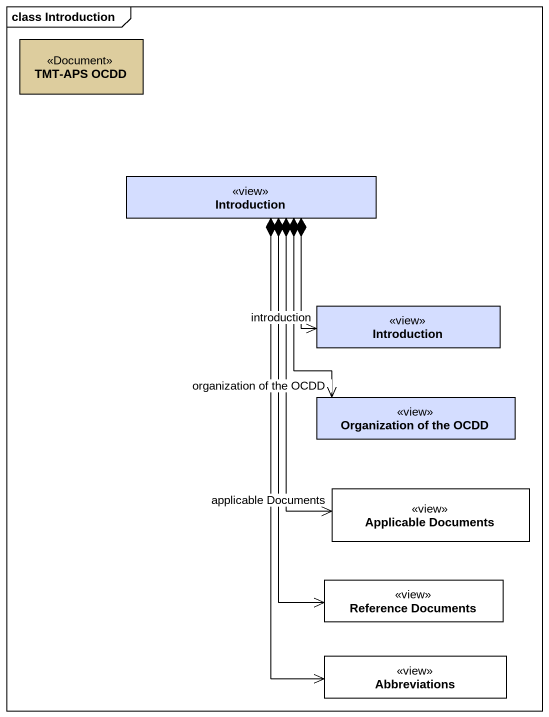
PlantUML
@startuml
mainframe class Introduction
hide circle
hide empty members
class "TMT-APS OCDD" as TMT_APS_OCDD <<Document>> #DDCD9E
class Introduction <<view>> #D4DDFF
class "Introduction" as Introduction_2 <<view>> #D4DDFF
class "Organization of the OCDD" as Organization_of_the_OCDD <<view>> #D4DDFF
class "Applicable Documents" as Applicable_Documents <<view>>
class "Reference Documents" as Reference_Documents <<view>>
class Abbreviations <<view>>
Introduction *--> "introduction" Introduction_2
Introduction *--> "organization of the OCDD" Organization_of_the_OCDD
Introduction *--> "applicable Documents" Applicable_Documents
Introduction *--> Reference_Documents
Introduction *--> Abbreviations
@enduml
